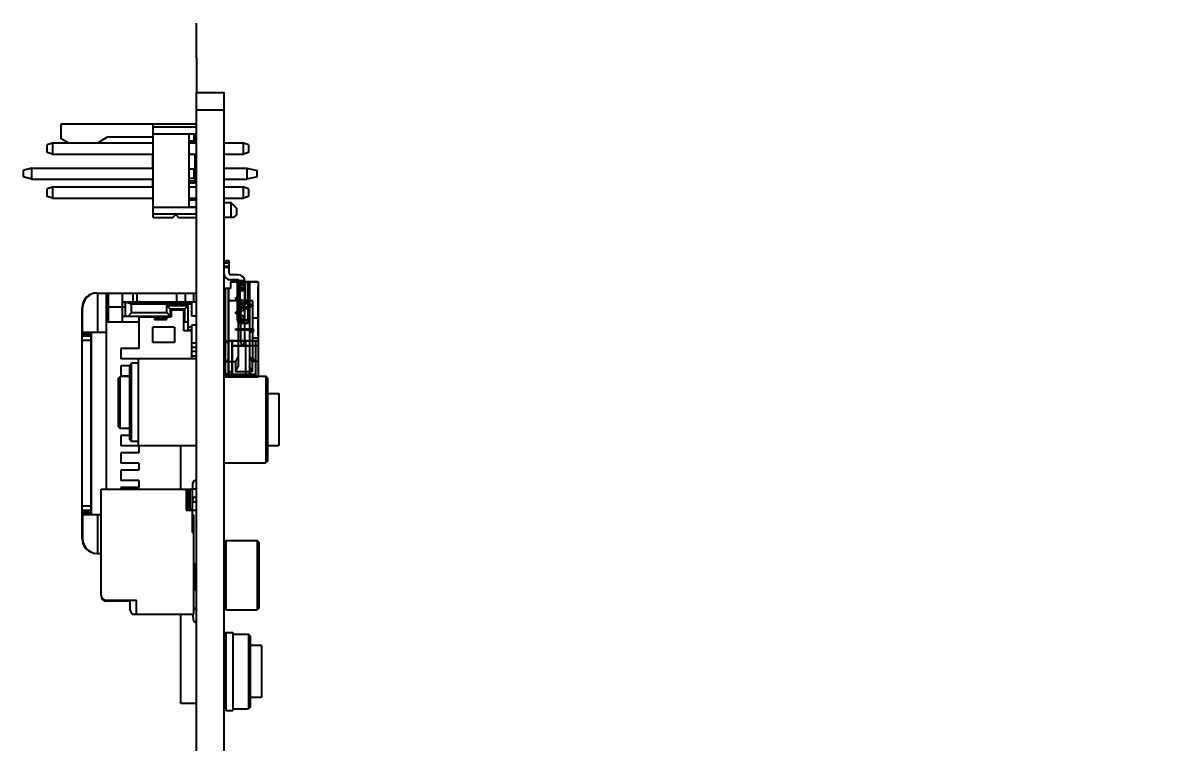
# Model space of a CAD drawing. Header units: millimetres. Extents: x 0 to 841, y 0 to 594.
# Drawn here: x 465.1 to 531.5, y 446.2 to 487.6 of the extents above; entities that cross this region are included whole.
import ezdxf

# ---------------------------------------------------------------- set-up
doc = ezdxf.new("R2010")
doc.units = ezdxf.units.MM
doc.header["$LTSCALE"] = 46.255
doc.layers.get('0').update_dxf_attribs({"linetype": 'CONTINUOUS'})
for name, color, linetype in [('ASSEM_MEM', 7, 'CONTINUOUS'), ('COLOR128', 7, 'CONTINUOUS'), ('COLOR129', 7, 'CONTINUOUS'), ('COLOR130', 7, 'CONTINUOUS')]:
    doc.layers.add(name, color=color, linetype=linetype)
doc.styles.get("Standard").update_dxf_attribs({"font": 'txt', "width": 0.8})
doc.dimstyles.new('DIMSTYLE_1', dxfattribs={"dimtxt": 3, "dimasz": 2.1, "dimexe": 2, "dimexo": 1, "dimgap": 0.75, "dimtad": 0, "dimtih": 1, "dimtoh": 1, "dimzin": 0, "dimdsep": 46, "dimtxsty": 'STANDARD', "dimblk": '_FILLED', "dimblk1": '_FILLED', "dimblk2": '_FILLED', "dimcen": 0.09, "dimazin": 0, "dimtp": 0.01, "dimtm": 0.01, "dimtfac": 1, "dimtofl": 0, "dimtmove": 0, "dimatfit": 3, "dimldrblk": '_FILLED', "dimfxl": 1, "dimtolj": 1, "dimtzin": 0, "dimarcsym": 0})

# ---------------------------------------------------------------- blocks, each defined once
blk = doc.blocks.new('*D61')
at = {"color": 7, "linetype": 'CONTINUOUS'}
blk.add_line((543.423, 371.715), (507.744, 371.715), dxfattribs=at)
at = {"color": 7, "linetype": 'CONTINUOUS', "insert": (506.244, 375.465), "char_height": 3, "width": 14.4, "attachment_point": 3, "line_spacing_factor": 0.9}
blk.add_mtext('114.93', dxfattribs=at)
blk = doc.blocks.new('_FILLED')
at = {"color": 0, "linetype": 'BYBLOCK'}
blk.add_solid([(0, 0), (-1, 0.167), (-1, -0.167)], dxfattribs=at)

msp = doc.modelspace()

# ---------------------------------------------------------------- linework, layer by layer
at = {"layer": 'ASSEM_MEM', "color": 7, "linetype": 'CONTINUOUS'}
for p, q in [((475.144, 485.64), (475.144, 487.64)), ((475.144, 313.64), (475.144, 483.64)), ((475.144, 483.64), (476.744, 483.64)), ((476.744, 313.64), (476.744, 483.64)), ((475.144, 482.64), (476.744, 482.64)), ((467.344, 480.97), (467.344, 481.84)), ((467.344, 481.84), (475.144, 481.84)), ((472.644, 476.43), (472.644, 481.84)), ((475.144, 481.64), (472.644, 481.64)), ((467.791, 480.73), (467.344, 480.97)), ((469.998, 481.059), (469.434, 480.73)), ((472.644, 481.07), (470.044, 481.07)), ((472.644, 481.265), (475.144, 481.265)), ((474.694, 481.24), (474.694, 477.04)), ((475.144, 481.24), (474.694, 481.24)), ((474.987, 481.24), (474.987, 480.835)), ((475.074, 480.73), (475.074, 481.24)), ((466.844, 480.73), (466.544, 480.63)), ((466.544, 480.19), (466.544, 480.63)), ((466.844, 480.73), (466.844, 480.09)), ((472.644, 480.73), (466.844, 480.73)), ((475.074, 480.835), (474.694, 480.835)), ((475.144, 480.73), (474.694, 480.73)), ((477.844, 480.73), (476.744, 480.73)), ((477.844, 480.09), (477.844, 480.73)), ((478.144, 480.63), (477.844, 480.73)), ((478.144, 480.63), (478.144, 480.19)), ((466.844, 480.09), (466.544, 480.19)), ((466.844, 480.09), (472.644, 480.09)), ((472.604, 480.09), (472.604, 479.29)), ((472.604, 479.69), (472.644, 479.69)), ((474.694, 480.09), (475.144, 480.09)), ((475.074, 478.44), (475.074, 480.09)), ((476.744, 480.09), (477.844, 480.09)), ((478.144, 480.19), (477.844, 480.09)), ((465.644, 479.29), (465.144, 479.14)), ((465.144, 479.14), (465.144, 478.79)), ((465.644, 478.64), (465.644, 479.29)), ((465.644, 479.29), (472.644, 479.29)), ((472.604, 479.59), (472.644, 479.59)), ((474.694, 479.245), (475.074, 479.245)), ((474.987, 479.245), (474.987, 478.685)), ((475.144, 479.49), (475.074, 479.49)), ((475.074, 479.39), (475.144, 479.39)), ((476.744, 479.29), (478.044, 479.29)), ((478.044, 479.29), (478.044, 478.64)), ((478.044, 479.29), (478.644, 479.14)), ((478.644, 478.79), (478.644, 479.14)), ((465.644, 478.64), (465.144, 478.79)), ((465.644, 478.64), (472.644, 478.64)), ((472.604, 478.64), (472.604, 478.19)), ((472.644, 478.29), (472.604, 478.29)), ((475.074, 478.685), (474.694, 478.685)), ((475.074, 478.54), (474.694, 478.54)), ((474.694, 478.44), (475.074, 478.44)), ((475.144, 478.59), (475.074, 478.59)), ((475.074, 478.49), (475.144, 478.49)), ((476.744, 478.64), (478.044, 478.64)), ((478.644, 478.79), (478.044, 478.64)), ((466.844, 478.19), (466.544, 478.09)), ((466.544, 477.65), (466.544, 478.09)), ((466.844, 477.55), (466.544, 477.65)), ((466.844, 478.19), (466.844, 477.55)), ((472.644, 478.19), (466.844, 478.19)), ((475.144, 478.19), (474.694, 478.19)), ((477.844, 478.19), (476.744, 478.19)), ((477.844, 477.55), (477.844, 478.19)), ((478.144, 478.09), (477.844, 478.19)), ((478.144, 477.65), (477.844, 477.55)), ((478.144, 478.09), (478.144, 477.65)), ((466.844, 477.55), (472.644, 477.55)), ((475.144, 477.015), (472.644, 477.015)), ((474.694, 477.55), (475.144, 477.55)), ((475.144, 477.43), (474.694, 477.43)), ((475.144, 477.04), (474.694, 477.04)), ((476.744, 477.55), (477.844, 477.55)), ((477.144, 477.28), (476.744, 477.28)), ((477.144, 476.43), (477.144, 477.28)), ((477.444, 476.98), (477.144, 477.28)), ((477.444, 476.98), (477.444, 476.58)), ((475.144, 476.64), (472.644, 476.64)), ((472.644, 476.43), (473.783, 476.43)), ((473.783, 476.43), (473.942, 476.61)), ((473.942, 476.61), (474.109, 476.43)), ((474.109, 476.43), (475.144, 476.43)), ((477.294, 476.43), (476.744, 476.43)), ((477.294, 476.43), (477.444, 476.58)), ((476.794, 472.34), (476.794, 469.34)), ((477.094, 472.34), (476.794, 472.34)), ((476.994, 467.3), (476.994, 472.34)), ((477.094, 472.74), (477.094, 472.34)), ((477.094, 472.74), (478.694, 472.74)), ((478.694, 472.74), (478.694, 467.3)), ((469.424, 472.09), (475.144, 472.09)), ((469.449, 469.84), (469.449, 472.09)), ((469.949, 469.84), (469.949, 472.09)), ((470.069, 470.42), (470.069, 472.09)), ((470.869, 470.42), (470.869, 472.09)), ((471.469, 472.09), (471.469, 471.59)), ((471.719, 471.59), (471.719, 472.09)), ((473.999, 472.09), (473.999, 471.59)), ((474.498, 472.09), (474.498, 471.59)), ((474.998, 471.59), (474.998, 472.09)), ((468.549, 457.94), (468.549, 471.24)), ((468.574, 469.84), (468.574, 471.24)), ((470.069, 471.59), (469.949, 471.59)), ((469.949, 471.565), (470.069, 471.565)), ((470.069, 471.265), (469.949, 471.265)), ((470.069, 471.29), (470.869, 471.29)), ((470.869, 471.59), (475.144, 471.59)), ((470.869, 471.565), (474.874, 471.565)), ((471.049, 471.265), (470.869, 471.265)), ((471.049, 470.765), (471.049, 471.565)), ((471.099, 471.565), (471.399, 471.465)), ((471.399, 470.965), (471.399, 471.465)), ((471.399, 471.465), (474.874, 471.465)), ((472.077, 471.565), (472.077, 471.59)), ((473.424, 470.965), (473.424, 471.365)), ((473.424, 471.365), (473.624, 471.165)), ((473.424, 471.365), (474.654, 471.365)), ((473.624, 471.165), (473.624, 470.717)), ((474.454, 471.165), (473.624, 471.165)), ((473.674, 471.097), (473.674, 470.717)), ((474.404, 471.097), (473.674, 471.097)), ((474.404, 469.917), (474.404, 471.097)), ((474.654, 471.365), (474.454, 471.165)), ((474.454, 471.165), (474.454, 470.42)), ((474.654, 470.115), (474.654, 471.365)), ((474.874, 470.765), (474.874, 471.565)), ((469.963, 460.79), (469.963, 470.42)), ((469.963, 470.42), (471.824, 470.42)), ((470.869, 470.765), (473.674, 470.765)), ((471.399, 470.965), (471.199, 470.765)), ((471.399, 470.965), (473.424, 470.965)), ((471.824, 470.717), (471.824, 468.892)), ((471.824, 470.717), (472.869, 470.717)), ((472.474, 470.717), (472.474, 470.765)), ((472.719, 470.717), (472.719, 470.567)), ((472.719, 470.567), (473.419, 470.567)), ((472.778, 470.567), (472.778, 470.717)), ((472.81, 470.717), (472.81, 470.567)), ((472.869, 470.567), (472.869, 470.717)), ((472.969, 470.765), (472.919, 470.615)), ((472.919, 470.765), (472.919, 470.615)), ((472.919, 470.615), (473.219, 470.615)), ((473.161, 470.567), (473.106, 470.615)), ((473.219, 470.615), (473.169, 470.765)), ((473.219, 470.615), (473.219, 470.765)), ((473.269, 470.717), (473.269, 470.567)), ((473.269, 470.717), (473.674, 470.717)), ((473.328, 470.567), (473.328, 470.717)), ((473.36, 470.717), (473.36, 470.567)), ((473.419, 470.717), (473.419, 470.567)), ((473.624, 470.765), (473.424, 470.965)), ((474.454, 470.765), (474.404, 470.765)), ((474.404, 470.42), (474.644, 470.42)), ((474.644, 470.42), (474.644, 469.917)), ((475.144, 470.765), (474.874, 470.765)), ((468.574, 470.04), (468.549, 470.04)), ((469.049, 469.74), (468.549, 469.74)), ((468.549, 469.722), (469.049, 469.722)), ((468.574, 469.84), (469.949, 469.84)), ((469.049, 469.84), (469.049, 459.34)), ((469.099, 459.34), (469.099, 469.84)), ((469.949, 470.235), (469.963, 470.247)), ((472.624, 469.239), (472.624, 470.117)), ((473.874, 470.117), (472.624, 470.117)), ((473.874, 470.117), (473.874, 469.239)), ((474.874, 469.917), (474.404, 469.917)), ((474.654, 470.115), (474.644, 470.111)), ((474.644, 469.965), (474.874, 469.965)), ((474.874, 470.115), (474.654, 470.115)), ((474.874, 468.29), (474.874, 470.265)), ((474.874, 470.265), (475.144, 470.265)), ((469.049, 469.603), (468.549, 469.603)), ((468.549, 469.371), (469.049, 469.371)), ((473.874, 469.239), (472.624, 469.239)), ((474.874, 469.215), (475.144, 469.215)), ((476.744, 469.34), (478.694, 469.34)), ((476.994, 469.24), (476.744, 469.24)), ((477.194, 469.34), (477.194, 467.3)), ((477.194, 469.04), (478.194, 469.04)), ((478.194, 469.34), (478.194, 467.3)), ((470.774, 468.892), (470.774, 468.292)), ((471.824, 468.892), (470.774, 468.892)), ((474.874, 468.965), (475.144, 468.965)), ((475.144, 468.715), (474.874, 468.715)), ((474.874, 468.465), (475.144, 468.465)), ((469.086, 468.107), (469.049, 468.097)), ((469.099, 468.107), (469.049, 468.107)), ((471.824, 468.292), (470.774, 468.292)), ((470.774, 467.892), (470.774, 467.292)), ((471.294, 467.892), (470.774, 467.892)), ((471.294, 467.94), (471.394, 468.04)), ((471.294, 463.64), (471.294, 467.94)), ((471.394, 463.54), (471.394, 468.04)), ((471.794, 468.04), (471.394, 468.04)), ((471.794, 463.29), (471.794, 468.29)), ((475.144, 468.29), (471.794, 468.29)), ((469.049, 467.064), (469.086, 467.054)), ((469.049, 467.054), (469.099, 467.054)), ((470.644, 467.19), (470.744, 467.29)), ((470.644, 464.39), (470.644, 467.19)), ((470.744, 464.29), (470.744, 467.29)), ((471.294, 467.29), (470.744, 467.29)), ((471.294, 467.292), (470.774, 467.292)), ((476.744, 467.44), (476.994, 467.44)), ((476.994, 467.34), (476.744, 467.34)), ((476.744, 467.3), (479.144, 467.3)), ((476.794, 467.34), (476.794, 467.3)), ((477.194, 467.39), (476.994, 467.39)), ((477.144, 467.54), (477.015, 467.54)), ((479.144, 467.3), (479.144, 462.3)), ((479.244, 467.2), (479.144, 467.3)), ((479.244, 467.2), (479.244, 462.4)), ((479.244, 466.3), (479.894, 466.3)), ((479.894, 466.3), (479.894, 463.3)), ((470.644, 464.39), (470.744, 464.29)), ((471.294, 464.29), (470.744, 464.29)), ((470.774, 463.892), (470.774, 463.292)), ((471.294, 463.892), (470.774, 463.892)), ((471.794, 463.292), (470.774, 463.292)), ((471.294, 463.64), (471.394, 463.54)), ((471.794, 463.54), (471.394, 463.54)), ((475.144, 463.29), (471.794, 463.29)), ((471.824, 463.292), (471.824, 462.892)), ((474.244, 460.79), (474.244, 463.29)), ((479.244, 463.3), (479.894, 463.3)), ((470.774, 462.892), (470.774, 462.292)), ((471.824, 462.892), (470.774, 462.892)), ((479.244, 462.4), (479.144, 462.3)), ((469.086, 462.127), (469.049, 462.117)), ((469.099, 462.127), (469.049, 462.127)), ((471.824, 462.292), (470.774, 462.292)), ((470.774, 461.892), (470.774, 461.292)), ((471.824, 461.892), (470.774, 461.892)), ((471.824, 462.292), (471.824, 461.892)), ((476.744, 462.3), (479.144, 462.3)), ((469.049, 461.084), (469.086, 461.074)), ((469.049, 461.074), (469.099, 461.074)), ((471.824, 461.292), (470.774, 461.292)), ((471.824, 461.292), (471.824, 460.892)), ((474.923, 460.83), (474.939, 461.145)), ((475.144, 461.289), (475.089, 461.289)), ((469.644, 454.69), (469.644, 460.79)), ((469.644, 460.79), (474.833, 460.79)), ((470.774, 460.892), (470.774, 460.79)), ((471.824, 460.892), (470.774, 460.892)), ((474.544, 460.79), (474.544, 459.59)), ((474.644, 460.79), (474.644, 459.59)), ((474.764, 460.69), (474.764, 459.69)), ((474.794, 460.762), (474.794, 460.79)), ((475.114, 460.79), (474.864, 460.79)), ((474.914, 459.59), (474.914, 460.79)), ((475.114, 460.79), (475.114, 460.34)), ((475.123, 460.674), (475.114, 460.662)), ((469.049, 459.81), (468.549, 459.81)), ((474.944, 460.324), (474.916, 460.106)), ((474.989, 460.34), (475.114, 460.34)), ((475.114, 460.04), (474.989, 460.04)), ((475.114, 460.04), (475.114, 459.59)), ((468.549, 459.577), (469.049, 459.577)), ((469.049, 459.458), (468.549, 459.458)), ((468.549, 459.44), (469.049, 459.44)), ((468.549, 459.14), (468.574, 459.14)), ((468.574, 459.34), (468.574, 457.94)), ((468.574, 459.34), (469.644, 459.34)), ((469.449, 457.09), (469.449, 459.34)), ((474.544, 459.59), (475.114, 459.59)), ((474.794, 459.59), (474.794, 459.619)), ((474.894, 459.59), (474.894, 458.29)), ((474.994, 459.29), (474.894, 459.29)), ((474.994, 453.59), (474.994, 459.29)), ((474.994, 458.29), (474.894, 458.29)), ((476.744, 457.74), (476.844, 457.84)), ((476.844, 453.84), (476.844, 457.84)), ((476.844, 457.84), (478.644, 457.84)), ((478.644, 457.84), (478.644, 453.84)), ((478.744, 457.74), (478.644, 457.84)), ((478.744, 457.74), (478.744, 453.94)), ((469.424, 457.09), (469.644, 457.09)), ((475.044, 456.465), (475.044, 455.015)), ((475.044, 456.465), (475.144, 456.465)), ((469.644, 454.653), (469.644, 454.641)), ((475.044, 455.015), (475.144, 455.015)), ((469.944, 454.39), (469.944, 454.341)), ((469.944, 454.39), (471.694, 454.39)), ((471.294, 454.341), (469.944, 454.341)), ((471.294, 454.39), (471.294, 453.89)), ((471.444, 453.59), (471.294, 453.89)), ((471.694, 453.59), (471.694, 454.39)), ((475.002, 453.94), (474.994, 453.94)), ((475.077, 453.889), (475.138, 453.786)), ((476.744, 453.94), (476.844, 453.84)), ((476.844, 453.84), (478.644, 453.84)), ((478.744, 453.94), (478.644, 453.84)), ((471.444, 453.59), (474.994, 453.59)), ((474.244, 448.45), (474.244, 453.59)), ((474.966, 453.254), (474.945, 453.546)), ((475.086, 453.14), (475.144, 453.14)), ((476.744, 452.44), (476.844, 452.54)), ((476.844, 448.04), (476.844, 452.54)), ((476.844, 452.54), (477.244, 452.54)), ((477.244, 452.54), (477.244, 448.04)), ((477.244, 452.44), (478.144, 452.44)), ((478.144, 452.44), (478.144, 448.14)), ((478.244, 452.34), (478.144, 452.44)), ((478.244, 452.34), (478.244, 448.24)), ((478.894, 451.79), (478.244, 451.79)), ((478.894, 451.79), (478.894, 448.79)), ((475.144, 448.45), (474.244, 448.45)), ((478.894, 448.79), (478.244, 448.79)), ((476.744, 448.14), (476.844, 448.04)), ((476.844, 448.04), (477.244, 448.04)), ((477.244, 448.14), (478.144, 448.14)), ((478.244, 448.24), (478.144, 448.14))]:
    msp.add_line(p, q, dxfattribs=at)
at = {"layer": 'ASSEM_MEM', "color": 40, "linetype": 'CONTINUOUS'}
msp.add_line((475.144, 485.64), (475.144, 483.644), dxfattribs=at)
at = {"layer": 'ASSEM_MEM', "color": 7, "linetype": 'CONTINUOUS'}
for centre, radius, start, end in [((470.044, 480.97), 0.1, 90, 117.57383), ((469.399, 471.24), 0.85, 90, 180), ((469.424, 471.24), 0.85, 90, 180), ((471.827, 471.29), 0.3, 67.41691, 87.18597), ((471.827, 471.29), 0.8, 20.26327, 22.23577), ((477.144, 467.44), 0.1, 59.71625, 90), ((475.089, 461.139), 0.15, 90.00031, 177.71721), ((474.864, 460.69), 0.1, 90, 180), ((474.823, 460.835), 0.1, 333.01086, 357.13989), ((474.989, 460.265), 0.075, 90, 179.99697), ((474.989, 460.115), 0.075, 180.00303, 270), ((474.864, 459.69), 0.1, 180, 270), ((469.399, 457.94), 0.85, 180, 270), ((469.424, 457.94), 0.85, 180, 270), ((475.044, 456.515), 0.05, 180, 270), ((469.944, 454.69), 0.3, 180, 270), ((469.944, 454.641), 0.3, 180, 270), ((475.044, 454.965), 0.05, 90, 180), ((475.002, 453.86), 0.08, 20.90117, 89.99952), ((474.845, 453.54), 0.1, 3.09586, 30.56265), ((475.086, 453.26), 0.12, 183.16782, 269.99952)]:
    msp.add_arc(centre, radius, start, end, dxfattribs=at)
at = {"layer": 'COLOR128', "color": 7, "linetype": 'CONTINUOUS'}
for p, q in [((476.794, 472.34), (476.794, 467.24)), ((477.094, 472.34), (476.794, 472.34)), ((476.994, 472.34), (476.994, 467.24)), ((477.094, 472.74), (477.094, 472.34)), ((478.694, 472.74), (477.094, 472.74)), ((477.494, 472.74), (477.494, 470.54)), ((477.529, 472.74), (477.629, 472.64)), ((477.594, 470.54), (477.594, 472.74)), ((477.629, 471.64), (477.629, 472.64)), ((477.629, 472.64), (477.939, 472.64)), ((477.939, 472.34), (477.629, 472.34)), ((478.039, 472.74), (477.939, 472.64)), ((477.939, 472.64), (477.939, 471.64)), ((478.094, 472.74), (478.094, 470.54)), ((478.194, 472.74), (478.194, 467.853)), ((478.684, 472.452), (478.684, 471.862)), ((478.684, 472.452), (478.694, 472.452)), ((478.684, 472.439), (478.694, 472.439)), ((478.684, 472.362), (478.694, 472.362)), ((478.694, 472.358), (478.684, 472.358)), ((478.684, 472.326), (478.694, 472.326)), ((478.694, 472.74), (478.694, 472.452)), ((478.694, 472.452), (478.694, 471.862)), ((477.41, 471.732), (477.41, 471.83)), ((478.41, 471.368), (477.41, 471.83)), ((477.731, 471.584), (477.41, 471.732)), ((477.629, 472.24), (477.939, 472.24)), ((478.684, 472.216), (478.694, 472.216)), ((478.684, 472.173), (478.694, 472.173)), ((478.684, 472.166), (478.694, 472.166)), ((478.684, 472.163), (478.694, 472.163)), ((478.684, 472.146), (478.694, 472.146)), ((478.684, 472.082), (478.694, 472.082)), ((478.684, 472.016), (478.694, 472.016)), ((478.684, 471.982), (478.694, 471.982)), ((478.694, 471.947), (478.684, 471.947)), ((478.684, 471.926), (478.694, 471.926)), ((478.684, 471.862), (478.694, 471.862)), ((478.684, 471.759), (478.684, 470.785)), ((478.694, 471.759), (478.684, 471.759)), ((478.694, 471.681), (478.684, 471.681)), ((478.694, 471.759), (478.694, 471.862)), ((478.694, 471.759), (478.694, 470.785)), ((478.394, 471.64), (476.994, 471.64)), ((478.41, 471.356), (477.41, 470.881)), ((477.731, 471.131), (477.41, 470.979)), ((477.544, 471.64), (477.544, 467.853)), ((477.731, 471.131), (477.731, 471.584)), ((477.833, 471.537), (477.833, 471.18)), ((478.215, 471.361), (477.833, 471.537)), ((478.215, 471.361), (477.833, 471.18)), ((478.394, 468.34), (478.394, 471.64)), ((478.41, 471.368), (478.41, 471.356)), ((478.684, 471.324), (478.694, 471.324)), ((478.684, 471.324), (478.694, 471.324)), ((478.684, 471.323), (478.694, 471.323)), ((478.684, 471.318), (478.694, 471.318)), ((477.41, 470.881), (477.41, 470.979)), ((477.494, 470.54), (478.194, 470.54)), ((477.994, 470.34), (477.694, 470.34)), ((477.743, 470.407), (477.743, 470.791)), ((477.743, 470.791), (477.846, 470.791)), ((477.846, 470.407), (477.743, 470.407)), ((477.846, 470.791), (477.846, 470.407)), ((478.694, 470.64), (478.394, 470.64)), ((478.684, 470.912), (478.694, 470.912)), ((478.684, 470.875), (478.694, 470.875)), ((478.684, 470.785), (478.694, 470.785)), ((478.684, 470.631), (478.684, 469.657)), ((478.694, 470.631), (478.684, 470.631)), ((478.694, 470.553), (478.684, 470.553)), ((478.694, 470.631), (478.694, 470.785)), ((478.694, 470.631), (478.694, 469.657)), ((477.41, 469.945), (477.41, 470.035)), ((477.41, 470.035), (478.41, 470.035)), ((478.308, 469.945), (477.41, 469.945)), ((478.308, 469.791), (478.308, 469.945)), ((478.41, 469.85), (478.308, 469.791)), ((478.41, 470.035), (478.41, 469.85)), ((478.684, 470.196), (478.694, 470.196)), ((478.684, 470.196), (478.694, 470.196)), ((478.684, 470.195), (478.694, 470.195)), ((478.684, 470.189), (478.694, 470.189)), ((478.684, 469.784), (478.694, 469.784)), ((478.684, 469.747), (478.694, 469.747)), ((478.684, 469.657), (478.694, 469.657)), ((478.694, 469.657), (478.694, 467.24)), ((478.694, 469.34), (476.994, 469.34)), ((477.194, 467.24), (477.194, 469.34)), ((478.694, 469.04), (477.194, 469.04)), ((477.974, 469.34), (477.974, 467.39)), ((478.694, 469.49), (478.394, 469.49)), ((478.544, 469.34), (478.544, 467.24)), ((476.994, 468.34), (476.894, 468.14)), ((477.544, 468.453), (477.394, 468.14)), ((478.194, 468.453), (478.344, 468.14)), ((478.394, 468.34), (478.494, 468.14)), ((476.794, 468.14), (477.394, 468.14)), ((477.394, 468.14), (477.394, 467.54)), ((477.394, 467.54), (477.544, 467.853)), ((478.344, 467.54), (478.194, 467.853)), ((478.344, 468.14), (478.344, 467.54)), ((478.694, 468.14), (478.344, 468.14)), ((478.694, 467.24), (476.794, 467.24)), ((478.544, 467.39), (476.994, 467.39)), ((478.344, 467.54), (477.394, 467.54)), ((477.974, 467.39), (477.824, 467.24))]:
    msp.add_line(p, q, dxfattribs=at)
for points in [[(477.594, 470.54), (477.597, 470.492), (477.606, 470.445), (477.621, 470.404), (477.641, 470.37), (477.666, 470.348), (477.694, 470.34)], [(477.994, 470.34), (478.022, 470.348), (478.047, 470.37), (478.067, 470.404), (478.082, 470.445), (478.091, 470.492), (478.094, 470.54)]]:
    msp.add_lwpolyline(points, dxfattribs=at)
for centre, start, end in [((477.694, 470.54), 180, 270), ((477.994, 470.54), 270, 360)]:
    msp.add_arc(centre, 0.2, start, end, dxfattribs=at)
at = {"layer": 'COLOR129', "color": 7, "linetype": 'CONTINUOUS'}
for p, q in [((476.859, 473.94), (476.719, 473.8)), ((476.719, 473.8), (476.719, 473.24)), ((477.019, 473.8), (476.719, 473.8)), ((477.019, 473.94), (476.859, 473.94)), ((477.019, 473.24), (477.019, 473.94)), ((477.019, 473.613), (476.719, 473.613)), ((477.019, 473.567), (476.719, 473.567)), ((477.534, 473.14), (477.119, 473.14)), ((477.534, 472.84), (477.119, 472.84)), ((477.931, 472.79), (477.621, 472.79)), ((477.634, 472.747), (477.633, 472.756)), ((477.634, 472.747), (477.634, 472.742)), ((477.634, 472.74), (477.634, 472.742)), ((477.634, 472.74), (477.634, 471.64)), ((477.934, 472.74), (477.634, 472.74)), ((477.934, 472.524), (477.634, 472.524)), ((477.934, 472.394), (477.634, 472.394)), ((477.934, 472.319), (477.634, 472.319)), ((477.934, 469.34), (477.934, 472.74)), ((477.934, 472.233), (477.634, 472.233)), ((477.634, 471.64), (477.669, 471.59)), ((477.669, 471.59), (477.669, 469.34)), ((477.669, 469.34), (477.749, 469.04)), ((477.934, 469.34), (477.669, 469.34)), ((477.865, 469.081), (477.738, 469.081)), ((477.854, 469.04), (477.934, 469.34))]:
    msp.add_line(p, q, dxfattribs=at)
msp.add_lwpolyline([(477.633, 472.756), (477.631, 472.766), (477.627, 472.778), (477.621, 472.79)], dxfattribs=at)
for centre, radius, start, end in [((477.119, 473.24), 0.4, 180, 270), ((477.119, 473.24), 0.1, 180, 270), ((477.534, 472.74), 0.4, 0, 90), ((477.534, 472.74), 0.1, 30, 90), ((477.534, 472.74), 0.1, 0, 30)]:
    msp.add_arc(centre, radius, start, end, dxfattribs=at)
at = {"layer": 'COLOR130', "color": 7, "linetype": 'CONTINUOUS'}
for p, q in [((476.859, 473.94), (476.719, 473.8)), ((476.719, 473.8), (476.719, 473.24)), ((477.019, 473.8), (476.719, 473.8)), ((477.019, 473.94), (476.859, 473.94)), ((477.019, 473.24), (477.019, 473.94)), ((477.019, 473.613), (476.719, 473.613)), ((477.019, 473.567), (476.719, 473.567)), ((477.534, 473.14), (477.119, 473.14)), ((477.534, 472.84), (477.119, 472.84)), ((477.931, 472.79), (477.621, 472.79)), ((477.634, 472.747), (477.633, 472.756)), ((477.634, 472.747), (477.634, 472.742)), ((477.634, 472.74), (477.634, 472.742)), ((477.634, 472.74), (477.634, 471.64)), ((477.934, 472.74), (477.634, 472.74)), ((477.934, 472.524), (477.634, 472.524)), ((477.934, 472.394), (477.634, 472.394)), ((477.934, 472.319), (477.634, 472.319)), ((477.934, 469.34), (477.934, 472.74)), ((477.934, 472.233), (477.634, 472.233)), ((477.634, 471.64), (477.669, 471.59)), ((477.669, 471.59), (477.669, 469.34)), ((477.669, 469.34), (477.749, 469.04)), ((477.934, 469.34), (477.669, 469.34)), ((477.865, 469.081), (477.738, 469.081)), ((477.854, 469.04), (477.934, 469.34))]:
    msp.add_line(p, q, dxfattribs=at)
msp.add_lwpolyline([(477.633, 472.756), (477.631, 472.766), (477.627, 472.778), (477.621, 472.79)], dxfattribs=at)
for centre, radius, start, end in [((477.119, 473.24), 0.4, 180, 270), ((477.119, 473.24), 0.1, 180, 270), ((477.534, 472.74), 0.4, 0, 90), ((477.534, 472.74), 0.1, 30, 90), ((477.534, 472.74), 0.1, 0, 30)]:
    msp.add_arc(centre, radius, start, end, dxfattribs=at)

# ---------------------------------------------------------------- dimensions: what is measured, and where the dimension line sits
at = {"color": 7, "linetype": 'CONTINUOUS'}
dim = msp.add_ordinate_dim(feature_location=(543.423413147, 371.715339129), offset=(-35.679770555, 0), dtype=0, origin=(544.423413147, 486.640339129), dimstyle='DIMSTYLE_1', override={"dimtad": 1, "dimtih": 0, "dimtoh": 0}, dxfattribs=at)
dim.commit()
dim.dimension.update_dxf_attribs({"geometry": '*D61', "text_midpoint": (499.418641296, 373.96534642)})

doc.saveas('drawing.dxf')
